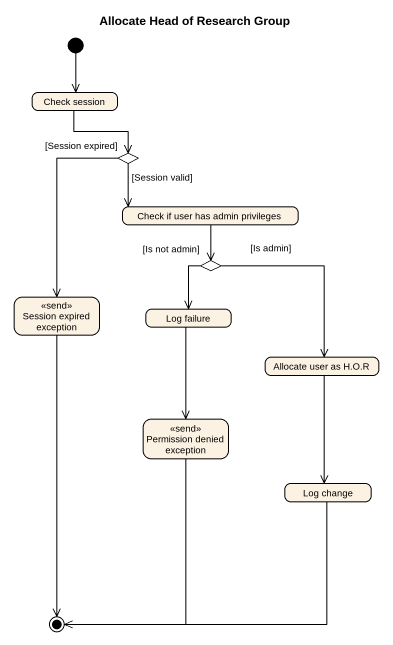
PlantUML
@startuml
title Allocate Head of Research Group
hide empty description
state "Check session" as Check_session
state choice1 <<choice>>
state "Check if user has admin privileges" as Check_if_user_has_admin
state choice2 <<choice>>
state "Session expired exception" as Session_expired_exception <<send>>
state "Log failure" as Log_failure
state "Allocate user as H.O.R" as Allocate_user_as_H_O_R
state "Permission denied exception" as Permission_denied_exception <<send>>
state "Log change" as Log_change
[*] --> Check_session
Check_session --> choice1
choice1 --> Check_if_user_has_admin : [Session valid]
choice1 --> Session_expired_exception : [Session expired]
Check_if_user_has_admin --> choice2
choice2 --> Log_failure : [Is not admin]
choice2 --> Allocate_user_as_H_O_R : [Is admin]
Log_failure --> Permission_denied_exception
Allocate_user_as_H_O_R --> Log_change
Session_expired_exception --> [*]
Permission_denied_exception --> [*]
Log_change -left-> [*]
@enduml
